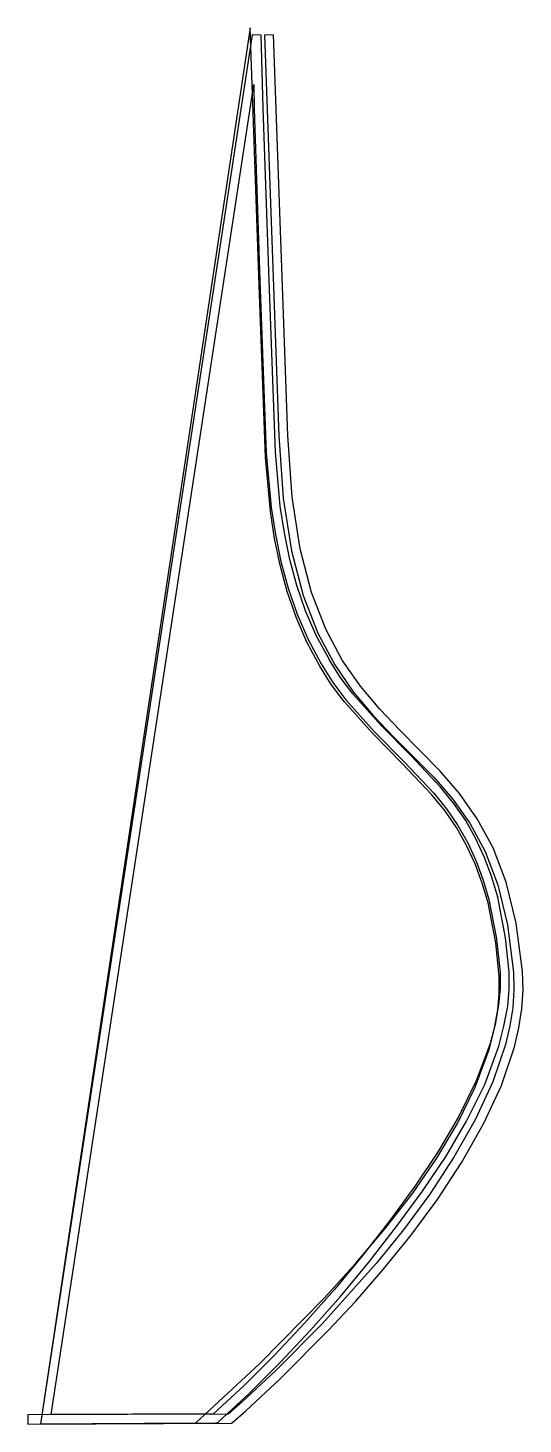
# Model space of a CAD drawing. Extents: x 0 to 54, y 0 to 153.
import ezdxf

# ---------------------------------------------------------------- set-up
doc = ezdxf.new("R2010")
doc.units = 0

msp = doc.modelspace()

# ---------------------------------------------------------------- linework, layer by layer
at = {"layer": 'Camada 1'}
for p, q in [((24.438531, 153.46858), (1.39355, 0.04322)), ((24.77763, 144.11992), (24.438531, 153.46858)), ((25.425995, 125.205646), (24.77763, 144.11992)), ((26.12563, 106.29462), (25.425995, 125.205646)), ((26.655205, 100.326873), (26.12563, 106.29462)), ((27.112768, 97.357223), (26.655205, 100.326873)), ((27.724201, 94.418845), (27.112768, 97.357223)), ((28.508517, 91.528083), (27.724201, 94.418845)), ((29.48473, 88.701279), (28.508517, 91.528083)), ((30.671853, 85.954777), (29.48473, 88.701279)), ((32.0889, 83.30492), (30.671853, 85.954777)), ((33.348245, 81.310842), (32.0889, 83.30492)), ((34.757103, 79.437088), (33.348245, 81.310842)), ((37.885021, 75.939675), (34.757103, 79.437088)), ((41.195979, 72.590935), (37.885021, 75.939675)), ((44.4133, 69.16912), (41.195979, 72.590935)), ((45.848321, 67.428042), (44.4133, 69.16912)), ((47.11295, 65.570974), (45.848321, 67.428042)), ((48.212849, 63.613913), (47.11295, 65.570974)), ((49.153676, 61.572856), (48.212849, 63.613913)), ((49.941091, 59.463801), (49.153676, 61.572856)), ((50.580754, 57.302745), (49.941091, 59.463801)), ((51.43946, 52.88862), (50.580754, 57.302745)), ((51.815752, 49.182019), (51.43946, 52.88862)), ((51.816265, 47.332131), (51.815752, 49.182019)), ((51.66187, 45.51912), (51.816265, 47.332131)), ((51.260923, 43.332), (51.66187, 45.51912)), ((50.700023, 41.187954), (51.260923, 43.332)), ((49.168532, 37.027969), (50.700023, 41.187954)), ((47.207731, 33.036934), (49.168532, 37.027969)), ((44.95795, 29.21262), (47.207731, 33.036934)), ((42.307135, 25.385891), (44.95795, 29.21262)), ((39.316657, 21.524086), (42.307135, 25.385891)), ((36.061728, 17.672141), (39.316657, 21.524086)), ((32.61756, 13.874989), (36.061728, 17.672141)), ((25.462358, 6.624807), (32.61756, 13.874989)), ((18.45275, 0.13302), (25.462358, 6.624807)), ((1.39355, 0.04322), (18.45275, 0.13302))]:
    msp.add_line(p, q, dxfattribs=at)
at = {"layer": 'Camada 2'}
for p, q in [((24.645, 152.717), (1.3936, 0.043)), ((25.6391, 152.66014), (24.645, 152.717)), ((25.86032, 144.64085), (25.6391, 152.66014)), ((2.55578, 1.04849), (24.834453, 147.2502)), ((24.834453, 147.2502), (24.860363, 144.60201)), ((24.860363, 144.60201), (24.8604, 144.6)), ((24.8604, 144.6), (25.507766, 125.699999)), ((26.507326, 125.716554), (25.85832, 144.64485)), ((25.85832, 144.64485), (25.86032, 144.64085)), ((25.507766, 125.699999), (26.20806, 106.7699)), ((27.2059, 106.82545), (26.507326, 125.716554)), ((26.20806, 106.7699), (26.741, 100.763329)), ((27.2079, 106.82345), (27.2059, 106.82545)), ((27.734098, 100.895153), (27.2079, 106.82345)), ((26.741, 100.763329), (27.202315, 97.769203)), ((28.187834, 97.950363), (27.734098, 100.895153)), ((27.202315, 97.769203), (27.819657, 94.803281)), ((28.793247, 95.039934), (28.187834, 97.950363)), ((27.819657, 94.803281), (28.612625, 91.882137)), ((29.568779, 92.179956), (28.793247, 95.039934)), ((30.532868, 89.386522), (29.568779, 92.179956)), ((28.612625, 91.882137), (29.600816, 89.022343)), ((29.600816, 89.022343), (30.803828, 86.240473)), ((31.703955, 86.675723), (30.532868, 89.386522)), ((30.803828, 86.240473), (32.24126, 83.5531)), ((33.10048, 84.06365), (31.703955, 86.675723)), ((32.24126, 83.5531), (33.52342, 81.522186)), ((33.10248, 84.05965), (33.10048, 84.06365)), ((33.10638, 84.05565), (33.10248, 84.05965)), ((34.342147, 82.100831), (33.10638, 84.05565)), ((33.52342, 81.522186), (34.951581, 79.620081)), ((35.730468, 80.25759), (34.342147, 82.100831)), ((38.82921, 76.796378), (35.730468, 80.25759)), ((34.951581, 79.620081), (38.105314, 76.090272)), ((42.131487, 73.453076), (38.82921, 76.796378)), ((38.105314, 76.090272), (41.42127, 72.739628)), ((41.42127, 72.739628), (44.61826, 69.3441)), ((45.36618, 70.00875), (42.131487, 73.453076)), ((44.61826, 69.3441), (44.62216, 69.3401)), ((44.62216, 69.3401), (44.62606, 69.3361)), ((44.62606, 69.3361), (46.031219, 67.630823)), ((45.37208, 70.00075), (45.36618, 70.00875)), ((46.83479, 68.22505), (45.37208, 70.00075)), ((46.031219, 67.630823), (47.270941, 65.809414)), ((48.1224, 66.333712), (46.83479, 68.22505)), ((49.241047, 64.342955), (48.1224, 66.333712)), ((47.270941, 65.809414), (48.350427, 63.887627)), ((48.350427, 63.887627), (49.274883, 61.881215)), ((50.19687, 62.268999), (49.241047, 64.342955)), ((49.274883, 61.881215), (50.049509, 59.805933)), ((50.996004, 60.128061), (50.19687, 62.268999)), ((51.644588, 57.936361), (50.996004, 60.128061)), ((50.049509, 59.805933), (50.679511, 57.677534)), ((50.679511, 57.677534), (51.52645, 53.3244)), ((52.51465, 53.46555), (51.644588, 57.936361)), ((51.52645, 53.3244), (51.5264, 53.3182)), ((51.5264, 53.3182), (51.5284, 53.3122)), ((51.5284, 53.3122), (51.898471, 49.665151)), ((52.51665, 53.45755), (52.51465, 53.46555)), ((52.897728, 49.697489), (52.51665, 53.45755)), ((51.898471, 49.665151), (51.899207, 47.854146)), ((52.897806, 47.811995), (52.897728, 49.697489)), ((51.899207, 47.854146), (51.7491, 46.08759)), ((52.7393, 45.9556), (52.897806, 47.811995)), ((51.7491, 46.08759), (51.354702, 43.93918)), ((52.331722, 43.726038), (52.739442, 45.9513)), ((52.7393, 45.9536), (52.7393, 45.9556)), ((52.739442, 45.9513), (52.7393, 45.9536)), ((51.354702, 43.93918), (50.802067, 41.829558)), ((51.762364, 41.548086), (52.331722, 43.726038)), ((50.802067, 41.829558), (49.290158, 37.726236)), ((50.211038, 37.332363), (51.762364, 41.548086)), ((49.290158, 37.726236), (47.349515, 33.776742)), ((48.230069, 33.300633), (50.211038, 37.332363)), ((47.349515, 33.776742), (45.11628, 29.98019)), ((45.964062, 29.4494), (48.230069, 33.300633)), ((45.11628, 29.98019), (42.563564, 26.197376)), ((43.36038, 25.591322), (45.960062, 29.4434)), ((45.960062, 29.4434), (45.962062, 29.4454)), ((45.962062, 29.4454), (45.964062, 29.4494)), ((42.563564, 26.197376), (39.783804, 22.375587)), ((40.534971, 21.709458), (43.36038, 25.591322)), ((39.783804, 22.375587), (36.814131, 18.559575)), ((37.52154, 17.841897), (40.534971, 21.709458)), ((36.814131, 18.559575), (33.691676, 14.794093)), ((34.357793, 14.03273), (37.52154, 17.841897)), ((33.691676, 14.794093), (30.453572, 11.123891)), ((31.081437, 10.326046), (34.357793, 14.03273)), ((30.453572, 11.123891), (27.13695, 7.593722)), ((27.730175, 6.765937), (31.081437, 10.326046)), ((27.13695, 7.593722), (23.778942, 4.248338)), ((24.341715, 3.396491), (27.730175, 6.765937)), ((23.778942, 4.248338), (20.41668, 1.13249)), ((20.953762, 0.2618), (24.341715, 3.396491)), ((1.3936, 0.043), (1.977584, 0.045)), ((1.977584, 0.045), (20.623684, 0.1348)), ((20.41668, 1.13249), (2.55578, 1.04849)), ((20.623684, 0.1348), (20.813137, 0.1368)), ((20.813137, 0.1368), (20.953762, 0.2618))]:
    msp.add_line(p, q, dxfattribs=at)
at = {"layer": 'Camada 3'}
for p, q in [((26.9902, 152.717), (25.9902, 152.6779)), ((25.9902, 152.6779), (27.57418, 108.633)), ((28.5742, 108.666), (26.9902, 152.717)), ((26.9902, 152.717), (26.9902, 152.717)), ((27.57418, 108.633), (28.057643, 101.79089)), ((29.045334, 101.905232), (28.5742, 108.666)), ((28.057643, 101.79089), (28.976241, 95.983794)), ((29.934945, 96.194973), (29.045334, 101.905232)), ((28.976241, 95.983794), (30.268508, 91.081038)), ((31.186462, 91.397181), (29.934945, 96.194973)), ((30.268508, 91.081038), (31.872978, 86.95195)), ((32.743313, 87.373812), (31.186462, 91.397181)), ((31.872978, 86.95195), (33.728186, 83.465855)), ((34.548924, 83.986823), (32.743313, 87.373812)), ((33.728186, 83.465855), (35.772666, 80.492081)), ((36.546723, 81.09817), (34.548924, 83.986823)), ((35.772666, 80.492081), (37.944953, 77.899954)), ((38.68014, 78.56981), (36.546723, 81.09817)), ((40.8926, 76.2637), (38.68014, 78.56981)), ((37.944953, 77.899954), (40.18358, 75.5588)), ((40.18358, 75.5588), (44.605788, 71.104797)), ((45.33641, 71.767308), (40.8926, 76.2637)), ((44.605788, 71.104797), (46.673849, 68.718873)), ((47.447139, 69.312569), (45.33641, 71.767308)), ((49.399884, 66.546086), (47.447139, 69.312569)), ((46.673849, 68.718873), (48.57299, 66.042736)), ((48.57299, 66.042736), (50.248042, 62.938189)), ((51.131748, 63.337324), (49.399884, 66.546086)), ((50.248042, 62.938189), (51.643837, 59.267032)), ((52.579833, 59.555744), (51.131748, 63.337324)), ((51.643837, 59.267032), (52.705206, 54.891069)), ((53.68124, 55.070812), (52.579833, 59.555744)), ((52.705206, 54.891069), (53.37698, 49.6721)), ((54.373071, 49.75199), (53.68124, 55.070812)), ((53.37698, 49.6721), (53.431651, 47.741903)), ((54.433307, 47.721711), (54.373071, 49.75199)), ((53.431651, 47.741903), (53.296213, 45.770186)), ((54.297931, 45.660381), (54.433307, 47.721711)), ((53.296213, 45.770186), (52.982893, 43.763787)), ((53.979774, 43.574163), (54.297931, 45.660381)), ((52.982893, 43.763787), (52.503916, 41.729548)), ((53.491667, 41.469219), (53.979774, 43.574163)), ((52.503916, 41.729548), (51.097894, 37.604909)), ((52.056931, 37.227798), (53.491667, 41.469219)), ((51.097894, 37.604909), (49.175956, 33.450988)), ((50.09637, 32.985416), (52.056931, 37.227798)), ((49.175956, 33.450988), (46.835909, 29.322505)), ((47.712634, 28.791368), (50.09637, 32.985416)), ((46.835909, 29.322505), (44.175559, 25.274183)), ((45.008373, 24.694951), (47.712634, 28.791368)), ((44.175559, 25.274183), (41.292713, 21.360741)), ((42.086235, 20.745459), (45.008373, 24.694951)), ((41.292713, 21.360741), (38.28518, 17.6369)), ((39.048871, 16.99219), (42.086235, 20.745459)), ((38.28518, 17.6369), (32.395273, 11.065423)), ((35.995132, 13.485305), (39.048871, 16.99219)), ((33.022478, 10.276857), (35.995132, 13.485305)), ((32.395273, 11.065423), (27.220073, 5.865724)), ((27.722441, 4.963814), (33.022478, 10.276857)), ((27.220073, 5.865724), (23.506131, 2.416312)), ((23.952794, 1.470133), (27.722441, 4.963814)), ((23.506131, 2.416312), (22, 1.0957)), ((22, 1.0957), (0, 1)), ((0, 1), (0.0039, 0)), ((0.0039, 0), (22.3789, 0.0957)), ((22.3789, 0.0957), (22.517571, 0.21289)), ((22.517571, 0.21289), (23.952794, 1.470133))]:
    msp.add_line(p, q, dxfattribs=at)

doc.saveas('drawing.dxf')
